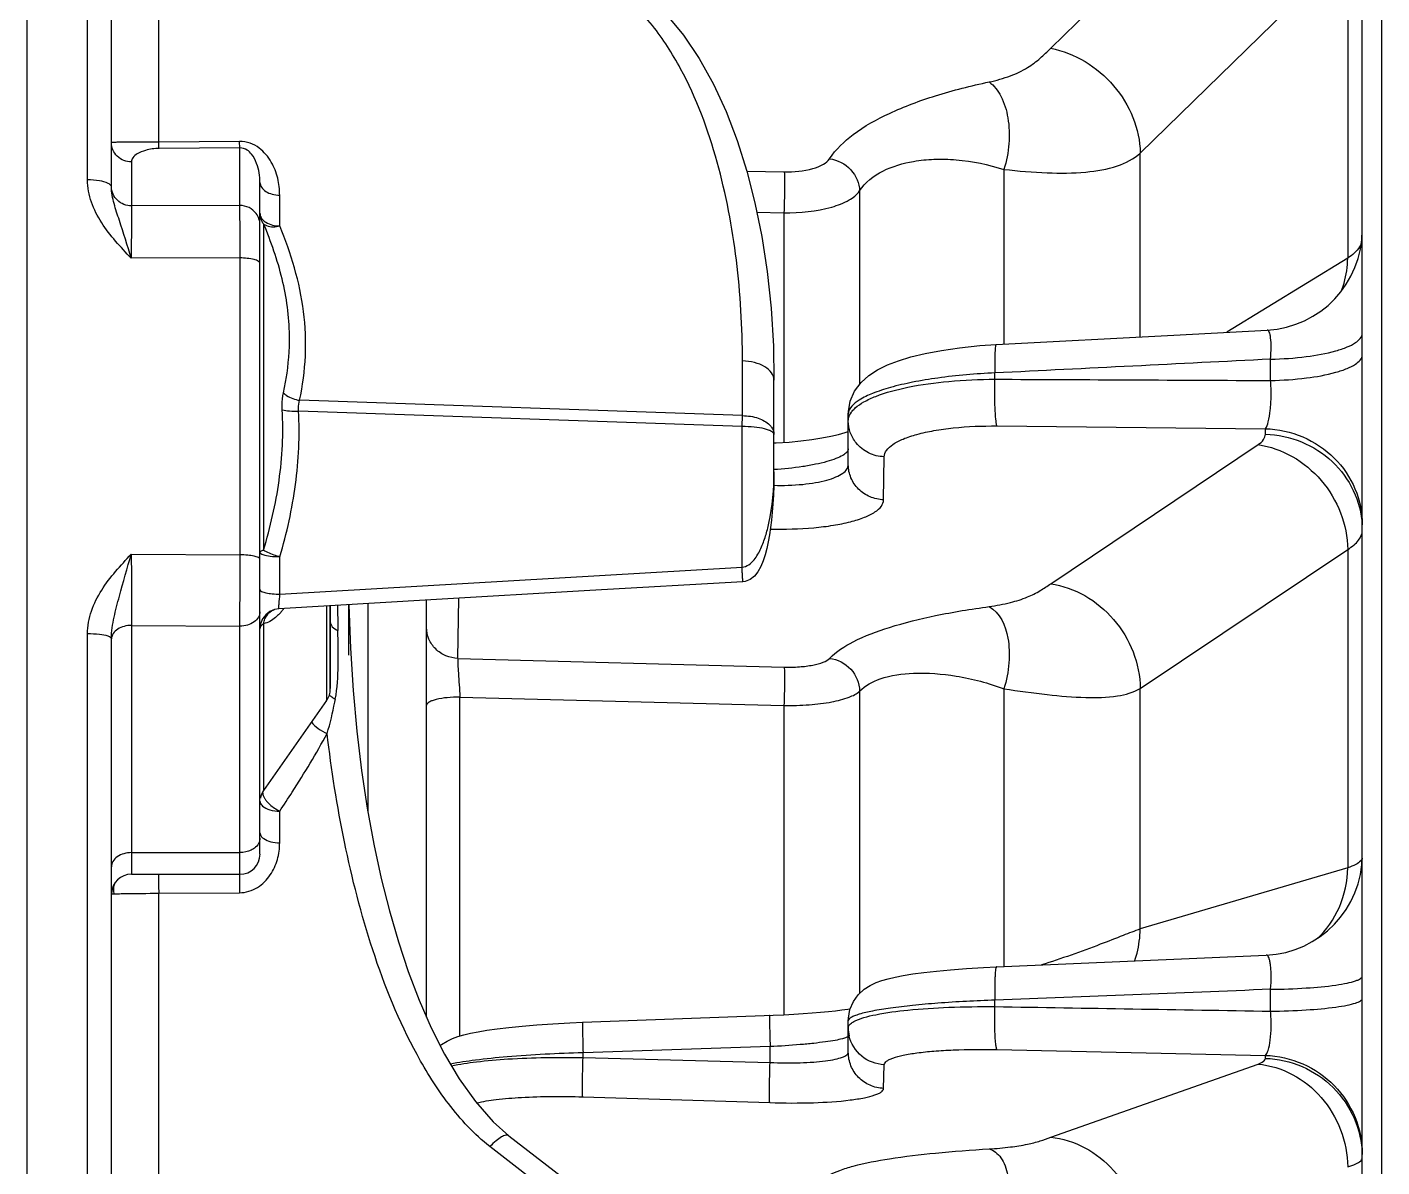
# Model space of a CAD drawing. Header units: millimetres. Extents: x -95754 to 177808, y 34455 to 150605.
# Drawn here: x 174662.32 to 174696.05, y 139616.63 to 139644.98 of the extents above; entities that cross this region are included whole.
import ezdxf

# ---------------------------------------------------------------- set-up
doc = ezdxf.new("R2010")
doc.units = ezdxf.units.MM
doc.header["$LTSCALE"] = 300
doc.layers.add('A-ETC-기계', color=253, linetype='Continuous')

# ---------------------------------------------------------------- blocks, each defined once
blk = doc.blocks.new('A$Cefb55bcc')
at = {"color": 8, "linetype": 'ByBlock', "ltscale": 3}
for p, q in [((536.666, -687.779), (536.666, -412.916)), ((536.179, -687.28), (536.179, -413.415)), ((502.943, -675.298), (502.943, -425.397)), ((504.447, -513.98), (504.447, -426.195)), ((505.042, -514.154), (505.042, -426.791)), ((506.22, -513.039), (506.22, -493.575)), ((528.423, -510.705), (533.586, -505.666)), ((530.652, -513.312), (535.816, -508.278)), ((535.816, -508.278), (535.816, -515.925)), ((508.232, -513.022), (506.22, -513.039)), ((508.241, -513.184), (506.229, -513.2)), ((508.241, -514.618), (508.241, -513.184)), ((505.542, -513.534), (505.542, -514.625)), ((530.652, -517.885), (530.652, -513.312)), ((520.856, -513.761), (521.79, -513.781)), ((527.26, -513.72), (527.26, -518.066)), ((508.74, -530.756), (508.74, -514.046)), ((523.665, -514.256), (523.665, -519.072)), ((508.241, -514.618), (505.542, -514.625)), ((509.231, -515.125), (509.231, -514.36)), ((521.107, -514.786), (521.783, -514.801)), ((521.783, -514.801), (521.783, -520.51)), ((508.831, -515.076), (508.831, -523.191)), ((508.245, -515.922), (505.537, -515.93)), ((508.245, -523.31), (508.245, -515.922)), ((535.816, -515.925), (532.807, -517.771)), ((520.75, -519.845), (520.75, -518.486)), ((533.898, -518.972), (533.898, -518.441)), ((521.535, -521.245), (521.535, -518.964)), ((527.034, -518.94), (527.034, -518.784)), ((520.75, -519.845), (509.727, -519.464)), ((520.74, -520.116), (509.703, -519.734)), ((520.74, -520.116), (520.75, -519.845)), ((523.385, -521.066), (523.385, -519.806)), ((520.74, -523.613), (520.74, -520.116)), ((527.084, -520.103), (533.768, -520.171)), ((533.768, -520.306), (533.768, -520.171)), ((521.535, -520.526), (521.589, -520.523)), ((528.423, -524.027), (533.586, -520.567)), ((524.264, -521.939), (524.281, -520.869)), ((505.537, -523.291), (508.245, -523.31)), ((509.238, -524.285), (509.238, -523.355)), ((530.652, -526.63), (535.816, -523.175)), ((535.816, -523.175), (535.816, -531.095)), ((509.238, -524.285), (520.74, -523.613)), ((513.664, -525.886), (513.688, -524.389)), ((509.211, -524.651), (509.102, -524.669)), ((510.399, -524.581), (510.399, -526.932)), ((510.49, -524.576), (510.49, -526.638)), ((510.49, -526.646), (510.49, -524.576)), ((510.94, -524.55), (510.94, -525.802)), ((511.431, -529.718), (511.431, -524.521)), ((512.889, -534.815), (512.889, -524.436)), ((505.542, -525.063), (505.542, -531.256)), ((505.542, -525.063), (508.241, -525.082)), ((508.831, -525.022), (508.831, -529.173)), ((504.447, -652.786), (504.447, -525.275)), ((505.042, -652.294), (505.042, -525.395)), ((508.241, -531.256), (508.241, -525.082)), ((513.664, -525.886), (521.79, -526.101)), ((523.665, -526.699), (523.665, -534.223)), ((527.26, -526.641), (527.26, -533.55)), ((530.652, -532.617), (530.652, -526.63)), ((510.399, -526.932), (508.831, -529.173)), ((513.716, -535.28), (513.716, -526.846)), ((513.716, -526.846), (521.783, -527.057)), ((521.783, -527.057), (521.783, -534.752)), ((509.231, -530.474), (509.231, -529.687)), ((505.542, -530.717), (508.241, -530.717)), ((535.816, -531.095), (530.652, -532.617)), ((505.542, -531.256), (508.241, -531.256)), ((505.081, -531.745), (505.106, -531.745)), ((505.106, -531.745), (505.197, -531.741)), ((506.22, -531.73), (508.232, -531.716)), ((506.22, -552.435), (506.22, -531.73)), ((527.077, -533.558), (533.789, -533.267)), ((533.898, -534.663), (533.898, -534.118)), ((527.034, -534.549), (527.034, -534.388)), ((523.385, -535.684), (523.385, -534.9)), ((521.438, -535.544), (516.782, -535.698)), ((516.782, -535.816), (516.782, -535.698)), ((516.782, -535.816), (521.438, -535.938)), ((521.438, -535.938), (521.438, -535.544)), ((527.084, -535.617), (533.768, -535.762)), ((533.768, -535.837), (533.768, -535.762)), ((524.264, -536.583), (524.281, -535.994)), ((528.423, -537.8), (533.586, -535.977)), ((516.775, -536.793), (521.43, -536.938)), ((517.512, -540.395), (514.463, -538.029))]:
    blk.add_line(p, q, dxfattribs=at)
for points in [[(517.932, -509.075), (518.342, -509.375), (518.835, -509.842), (519.279, -510.376), (519.675, -510.964), (520.028, -511.601), (520.341, -512.28), (520.616, -513), (520.856, -513.759), (521.061, -514.555), (521.23, -515.389), (521.364, -516.26), (521.461, -517.168), (521.519, -518.113), (521.535, -518.964)], [(527.067, -518.076), (531.488, -517.841), (533.813, -517.717)], [(523.385, -519.807), (523.386, -519.743), (523.433, -519.485), (523.542, -519.237), (523.703, -519.022), (523.897, -518.846), (524.114, -518.705), (524.357, -518.585), (524.632, -518.478), (524.945, -518.383), (525.299, -518.297), (525.701, -518.221), (526.153, -518.156), (526.657, -518.104), (527.067, -518.076)], [(521.589, -520.523), (521.909, -520.502), (522.206, -520.473), (522.48, -520.438), (522.728, -520.399), (522.95, -520.357), (523.143, -520.313), (523.307, -520.268), (523.385, -520.243)], [(521.535, -521.24), (521.535, -521.35), (521.53, -521.592), (521.521, -521.821), (521.508, -522.039), (521.492, -522.245), (521.472, -522.443), (521.448, -522.631), (521.421, -522.811), (521.39, -522.984), (521.354, -523.15), (521.313, -523.309), (521.265, -523.459), (521.207, -523.602), (521.135, -523.731), (521.047, -523.842), (520.94, -523.923), (520.817, -523.97), (520.762, -523.977)], [(520.762, -523.977), (516.951, -524.199), (512.997, -524.43), (509.211, -524.651)], [(509.102, -524.669), (508.984, -524.72), (508.883, -524.8), (508.805, -524.903)], [(510.951, -524.549), (510.951, -524.558), (510.99, -525.634)], [(508.805, -524.903), (508.757, -525.023), (508.74, -525.149)], [(510.99, -525.634), (511.057, -526.681), (511.151, -527.696), (511.27, -528.675), (511.412, -529.615), (511.576, -530.51), (511.759, -531.359), (511.962, -532.165), (512.185, -532.934), (512.431, -533.675), (512.703, -534.389), (513.002, -535.074), (513.333, -535.728), (513.698, -536.343), (514.102, -536.911), (514.547, -537.415), (514.938, -537.761)], [(523.385, -534.9), (523.387, -534.832), (523.427, -534.617), (523.512, -534.421), (523.634, -534.252), (523.779, -534.118), (523.929, -534.02), (524.075, -533.952), (524.22, -533.899), (524.375, -533.855), (524.55, -533.814), (524.754, -533.775), (524.99, -533.737), (525.264, -533.7), (525.577, -533.665), (525.931, -533.631), (526.323, -533.6), (526.753, -533.574), (527.077, -533.558)], [(516.773, -534.939), (521.518, -534.764), (521.779, -534.752), (522.029, -534.738), (522.265, -534.723), (522.488, -534.706), (522.696, -534.688), (522.888, -534.669), (523.065, -534.65), (523.225, -534.63), (523.369, -534.611), (523.434, -534.601)], [(513.229, -535.521), (513.257, -535.495), (513.397, -535.406), (513.533, -535.342), (513.669, -535.293), (513.814, -535.251), (513.979, -535.212), (514.17, -535.175), (514.391, -535.138), (514.646, -535.102), (514.937, -535.067), (515.265, -535.034), (515.629, -535.003), (516.028, -534.976), (516.457, -534.952), (516.773, -534.939)], [(514.938, -537.761), (517.01, -539.361), (517.987, -540.115)]]:
    blk.add_lwpolyline(points, dxfattribs=at)
for centre, radius, start, end in [((509.161, -514.814), 0.42, 180.0368, 192.7231), ((509.191, -514.8), 0.454, 213.9947, 217.4688), ((533.68, -515.221), 2.499, 273.0501, 359.9918), ((533.884, -522.701), 2.295, 0.0022, 3.3699), ((1362.423, -522.067), 856.886, 180.081793, 180.200272), ((-218.953, -522.406), 727.199, 359.789154, 359.928739), ((509.155, -522.689), 0.597, 237.1585, 239.9038), ((508.244, -523.85), 1.348, 318.7324, 320.3121), ((508.199, -523.813), 1.407, 320.3246, 323.8713), ((612.39, -523.326), 101.727, 180.69785, 181.05144), ((508.279, -523.881), 1.302, 316.7172, 318.7355), ((509.99, -526.646), 0.5, 325.008, 0), ((502.6, -525.444), 8.147, 343.5352, 349.1848), ((510.88, -526.33), 0.624, 227.8716, 232.3766), ((502.679, -525.463), 8.066, 349.2119, 349.7587), ((509.24, -529.46), 0.5, 145.008, 168.336), ((508.241, -530.756), 0.5, 270, 0), ((533.68, -530.771), 2.499, 272.4821, 0), ((505.542, -531.756), 0.5, 90, 176.9722), ((525.596, -531.352), 19.38, 179.7102, 181.1179), ((524.298, -531.329), 16.07, 179.7326, 179.8569), ((527.327, -531.34), 19.099, 179.848, 181.1297), ((505.554, -531.633), 0.461, 162.088, 176.0064), ((505.585, -531.633), 0.492, 190.7227, 193.1766), ((524.293, -535.077), 0.909, 180.025, 192.5301)]:
    blk.add_arc(centre, radius, start, end, dxfattribs=at)
for points, knots in [([(520.75, -518.486), (520.75, -517.648), (520.653, -515.979), (520.187, -513.518), (519.455, -511.541), (518.533, -510.091), (517.892, -509.46), (517.512, -509.213)], [0, 0, 0, 0, 0.247997, 0.493198, 0.739237, 0.865947, 1, 1, 1, 1]), ([(526.89, -511.543), (527.07, -511.505), (527.4, -511.413), (527.831, -511.211), (528.16, -510.967), (528.337, -510.788), (528.423, -510.705)], [0, 0, 0, 0, 0.312004, 0.575452, 0.798054, 1, 1, 1, 1]), ([(528.423, -510.705), (529.02, -510.822), (530.137, -511.499), (530.641, -512.712), (530.652, -513.312)], [0, 0, 0, 0, 0.503754, 1, 1, 1, 1]), ([(522.919, -513.453), (523.073, -513.218), (523.542, -512.777), (524.454, -512.273), (525.598, -511.85), (526.441, -511.638), (526.89, -511.543)], [0, 0, 0, 0, 0.187559, 0.419994, 0.693549, 1, 1, 1, 1]), ([(526.89, -511.543), (527.015, -511.633), (527.228, -511.919), (527.384, -512.459), (527.407, -513.085), (527.326, -513.513), (527.26, -513.72)], [0, 0, 0, 0, 0.198357, 0.442829, 0.71902, 1, 1, 1, 1]), ([(506.22, -513.039), (506.132, -513.039), (505.962, -513.039), (505.723, -513.04), (505.517, -513.041), (505.348, -513.043), (505.231, -513.045), (505.158, -513.046), (505.117, -513.047), (505.086, -513.049), (505.062, -513.049), (505.051, -513.052), (505.042, -513.051), (505.042, -513.053)], [0, 0, 0, 0, 0.22509, 0.431405, 0.608217, 0.751619, 0.861421, 0.904043, 0.938689, 0.965499, 0.984587, 0.996045, 1, 1, 1, 1]), ([(505.542, -513.534), (505.415, -513.534), (505.153, -513.435), (505.042, -513.176), (505.042, -513.053)], [0, 0, 0, 0, 0.506762, 1, 1, 1, 1]), ([(506.229, -513.2), (506.116, -513.201), (505.927, -513.224), (505.704, -513.31), (505.575, -513.412), (505.542, -513.497), (505.542, -513.534)], [0, 0, 0, 0, 0.413284, 0.687057, 0.867345, 1, 1, 1, 1]), ([(506.229, -513.2), (506.228, -513.192), (506.224, -513.138), (506.222, -513.084), (506.22, -513.039)], [0, 0, 0, 0, 0.160015, 1, 1, 1, 1]), ([(509.231, -514.36), (509.231, -514.219), (509.198, -513.932), (509.039, -513.518), (508.787, -513.214), (508.497, -513.053), (508.321, -513.021), (508.232, -513.022)], [0, 0, 0, 0, 0.229963, 0.465502, 0.716546, 0.854335, 1, 1, 1, 1]), ([(508.241, -513.184), (508.24, -513.175), (508.235, -513.121), (508.233, -513.067), (508.232, -513.022)], [0, 0, 0, 0, 0.160039, 1, 1, 1, 1]), ([(508.74, -514.046), (508.74, -513.965), (508.727, -513.803), (508.665, -513.561), (508.562, -513.364), (508.418, -513.222), (508.303, -513.183), (508.241, -513.184)], [0, 0, 0, 0, 0.221505, 0.447442, 0.688274, 0.826903, 1, 1, 1, 1]), ([(521.79, -513.781), (522.03, -513.786), (522.369, -513.757), (522.747, -513.615), (522.881, -513.511), (522.919, -513.453)], [0, 0, 0, 0, 0.595284, 0.827626, 1, 1, 1, 1]), ([(522.919, -513.453), (523.115, -513.48), (523.491, -513.673), (523.663, -514.066), (523.665, -514.256)], [0, 0, 0, 0, 0.509897, 1, 1, 1, 1]), ([(523.665, -514.256), (523.942, -513.827), (524.678, -513.536), (525.529, -513.456), (526.292, -513.476), (526.874, -513.598), (527.26, -513.72)], [0, 0, 0, 0, 0.402119, 0.536212, 0.681793, 1, 1, 1, 1]), ([(527.26, -513.72), (527.618, -513.758), (528.296, -513.818), (529.246, -513.813), (530.043, -513.682), (530.492, -513.458), (530.652, -513.312)], [0, 0, 0, 0, 0.309676, 0.583842, 0.813624, 1, 1, 1, 1]), ([(521.79, -513.781), (521.798, -513.923), (521.796, -514.263), (521.79, -514.603), (521.783, -514.801)], [0, 0, 0, 0, 0.417702, 1, 1, 1, 1]), ([(505.537, -515.93), (505.273, -515.651), (504.876, -515.229), (504.522, -514.547), (504.447, -514.168), (504.447, -513.98)], [0, 0, 0, 0, 0.503955, 0.753295, 1, 1, 1, 1]), ([(504.962, -514.068), (504.895, -514.033), (504.721, -513.993), (504.547, -513.98), (504.447, -513.98)], [0, 0, 0, 0, 0.431393, 1, 1, 1, 1]), ([(505.042, -514.154), (505.042, -514.147), (505.031, -514.106), (504.992, -514.082), (504.962, -514.068)], [0, 0, 0, 0, 0.191013, 1, 1, 1, 1]), ([(505.537, -515.93), (505.444, -515.615), (505.3, -515.161), (505.103, -514.579), (505.042, -514.295), (505.042, -514.154)], [0, 0, 0, 0, 0.534454, 0.771817, 1, 1, 1, 1]), ([(505.542, -514.625), (505.416, -514.625), (505.158, -514.53), (505.045, -514.276), (505.042, -514.154)], [0, 0, 0, 0, 0.506664, 1, 1, 1, 1]), ([(508.74, -514.046), (508.74, -514.087), (508.772, -514.178), (508.887, -514.279), (509.046, -514.344), (509.168, -514.359), (509.231, -514.36)], [0, 0, 0, 0, 0.196478, 0.427505, 0.700348, 1, 1, 1, 1]), ([(521.783, -514.801), (522.183, -514.804), (522.748, -514.751), (523.376, -514.518), (523.601, -514.35), (523.665, -514.256)], [0, 0, 0, 0, 0.597215, 0.829551, 1, 1, 1, 1]), ([(508.245, -515.922), (508.245, -515.775), (508.244, -515.34), (508.243, -514.905), (508.241, -514.618)], [0, 0, 0, 0, 0.339021, 1, 1, 1, 1]), ([(508.645, -514.816), (508.599, -514.755), (508.475, -514.653), (508.318, -514.618), (508.241, -514.618)], [0, 0, 0, 0, 0.496508, 1, 1, 1, 1]), ([(505.542, -514.625), (505.541, -514.688), (505.539, -515.123), (505.538, -515.558), (505.537, -515.93)], [0, 0, 0, 0, 0.144392, 1, 1, 1, 1]), ([(508.74, -514.814), (508.74, -514.828), (508.747, -514.886), (508.779, -514.94), (508.81, -514.972)], [0, 0, 0, 0, 0.237194, 1, 1, 1, 1]), ([(508.81, -514.972), (508.833, -514.997), (508.954, -515.091), (509.113, -515.124), (509.231, -515.125)], [0, 0, 0, 0, 0.219641, 1, 1, 1, 1]), ([(508.831, -515.076), (508.853, -515.094), (508.975, -515.162), (509.126, -515.151), (509.231, -515.125)], [0, 0, 0, 0, 0.208021, 1, 1, 1, 1]), ([(509.475, -517.853), (509.469, -517.379), (509.335, -516.424), (509.018, -515.519), (508.831, -515.076)], [0, 0, 0, 0, 0.496613, 1, 1, 1, 1]), ([(509.727, -519.464), (509.803, -519.1), (509.902, -518.364), (509.841, -516.882), (509.515, -515.806), (509.231, -515.125)], [0, 0, 0, 0, 0.251472, 0.500609, 1, 1, 1, 1]), ([(536.159, -515.547), (536.148, -515.581), (536.07, -515.736), (535.929, -515.85), (535.816, -515.925)], [0, 0, 0, 0, 0.206536, 1, 1, 1, 1]), ([(508.74, -516.06), (508.74, -516.039), (508.688, -515.99), (508.523, -515.939), (508.363, -515.923), (508.245, -515.922)], [0, 0, 0, 0, 0.120971, 0.338571, 1, 1, 1, 1]), ([(535.66, -516.742), (535.685, -516.678), (535.773, -516.414), (535.812, -516.135), (535.816, -515.925)], [0, 0, 0, 0, 0.24695, 1, 1, 1, 1]), ([(509.326, -519.278), (509.352, -519.161), (509.442, -518.691), (509.48, -518.211), (509.475, -517.853)], [0, 0, 0, 0, 0.251252, 1, 1, 1, 1]), ([(533.898, -518.441), (533.905, -518.343), (533.913, -518.166), (533.907, -517.962), (533.886, -517.832), (533.869, -517.765), (533.837, -517.716), (533.813, -517.717)], [0, 0, 0, 0, 0.392811, 0.704983, 0.820698, 0.906903, 1, 1, 1, 1]), ([(533.898, -518.441), (534.195, -518.435), (534.742, -518.396), (535.378, -518.285), (535.787, -518.148), (536.026, -518.035), (536.179, -517.889), (536.179, -517.792)], [0, 0, 0, 0, 0.361525, 0.666713, 0.786886, 0.881725, 1, 1, 1, 1]), ([(527.067, -518.076), (527.062, -518.076), (527.053, -518.098), (527.046, -518.133), (527.039, -518.198), (527.032, -518.321), (527.029, -518.52), (527.032, -518.689), (527.034, -518.784)], [0, 0, 0, 0, 0.023729, 0.078885, 0.166795, 0.285675, 0.603624, 1, 1, 1, 1]), ([(521.535, -518.964), (521.535, -518.9), (521.483, -518.76), (521.299, -518.609), (521.045, -518.511), (520.851, -518.487), (520.75, -518.486)], [0, 0, 0, 0, 0.190701, 0.420114, 0.695512, 1, 1, 1, 1]), ([(533.898, -518.972), (534.195, -518.965), (534.742, -518.927), (535.378, -518.819), (535.787, -518.683), (536.025, -518.572), (536.179, -518.429), (536.179, -518.333)], [0, 0, 0, 0, 0.362239, 0.667869, 0.788079, 0.882777, 1, 1, 1, 1]), ([(527.034, -518.784), (526.56, -518.804), (525.873, -518.861), (525.007, -519.004), (524.464, -519.128), (524.012, -519.276), (523.639, -519.446), (523.385, -519.659), (523.385, -519.806)], [0, 0, 0, 0, 0.364378, 0.527909, 0.672039, 0.792661, 0.887104, 1, 1, 1, 1]), ([(523.559, -519.654), (523.624, -519.596), (523.789, -519.486), (524.22, -519.291), (524.929, -519.107), (525.924, -518.972), (526.651, -518.941), (527.034, -518.94)], [0, 0, 0, 0, 0.072933, 0.163264, 0.394097, 0.68015, 1, 1, 1, 1]), ([(527.084, -520.103), (527.069, -520.047), (527.053, -519.897), (527.035, -519.631), (527.029, -519.3), (527.031, -519.062), (527.034, -518.94)], [0, 0, 0, 0, 0.147619, 0.387883, 0.686454, 1, 1, 1, 1]), ([(533.768, -520.171), (533.804, -520.122), (533.852, -519.966), (533.896, -519.693), (533.914, -519.347), (533.908, -519.099), (533.898, -518.972)], [0, 0, 0, 0, 0.150893, 0.388405, 0.686012, 1, 1, 1, 1]), ([(509.296, -519.699), (509.294, -519.661), (509.291, -519.521), (509.304, -519.379), (509.326, -519.278)], [0, 0, 0, 0, 0.2664, 1, 1, 1, 1]), ([(509.326, -519.278), (509.349, -519.302), (509.465, -519.396), (509.613, -519.447), (509.727, -519.464)], [0, 0, 0, 0, 0.225169, 1, 1, 1, 1]), ([(509.703, -519.734), (509.701, -519.71), (509.696, -519.619), (509.707, -519.527), (509.727, -519.464)], [0, 0, 0, 0, 0.265938, 1, 1, 1, 1]), ([(523.463, -519.76), (523.469, -519.751), (523.498, -519.713), (523.532, -519.678), (523.559, -519.654)], [0, 0, 0, 0, 0.235493, 1, 1, 1, 1]), ([(508.831, -523.191), (509, -522.625), (509.268, -521.472), (509.326, -520.286), (509.296, -519.699)], [0, 0, 0, 0, 0.500806, 1, 1, 1, 1]), ([(509.238, -523.355), (509.408, -522.767), (509.676, -521.57), (509.733, -520.342), (509.703, -519.734)], [0, 0, 0, 0, 0.501262, 1, 1, 1, 1]), ([(509.296, -519.699), (509.354, -519.717), (509.49, -519.735), (509.627, -519.737), (509.703, -519.734)], [0, 0, 0, 0, 0.439677, 1, 1, 1, 1]), ([(520.75, -519.845), (520.883, -519.846), (521.128, -519.883), (521.353, -520.002), (521.43, -520.082)], [0, 0, 0, 0, 0.544395, 1, 1, 1, 1]), ([(523.385, -519.979), (523.385, -519.961), (523.391, -519.882), (523.427, -519.808), (523.463, -519.76)], [0, 0, 0, 0, 0.237096, 1, 1, 1, 1]), ([(523.579, -520.524), (523.517, -520.447), (523.419, -520.273), (523.385, -520.077), (523.385, -519.979)], [0, 0, 0, 0, 0.502299, 1, 1, 1, 1]), ([(521.535, -520.314), (521.535, -520.282), (521.478, -520.235), (521.396, -520.201), (521.251, -520.158), (521.031, -520.126), (520.842, -520.116), (520.74, -520.116)], [0, 0, 0, 0, 0.114015, 0.209527, 0.331369, 0.639972, 1, 1, 1, 1]), ([(521.43, -520.082), (521.447, -520.099), (521.503, -520.164), (521.535, -520.251), (521.535, -520.314)], [0, 0, 0, 0, 0.274608, 1, 1, 1, 1]), ([(524.281, -520.869), (524.282, -520.814), (524.334, -520.687), (524.509, -520.54), (524.769, -520.41), (525.114, -520.299), (525.532, -520.209), (526.195, -520.119), (526.722, -520.099), (527.084, -520.103)], [0, 0, 0, 0, 0.055031, 0.126376, 0.221245, 0.340541, 0.482224, 0.642632, 1, 1, 1, 1]), ([(533.586, -520.567), (533.637, -520.532), (533.724, -520.462), (533.768, -520.354), (533.768, -520.306)], [0, 0, 0, 0, 0.566919, 1, 1, 1, 1]), ([(533.768, -520.171), (534.085, -520.182), (534.718, -520.32), (535.517, -520.854), (536.053, -521.639), (536.179, -522.26), (536.179, -522.566)], [0, 0, 0, 0, 0.254829, 0.506772, 0.754775, 1, 1, 1, 1]), ([(533.768, -520.306), (534.073, -520.317), (534.683, -520.446), (535.463, -520.944), (536.006, -521.682), (536.158, -522.272), (536.175, -522.566)], [0, 0, 0, 0, 0.254651, 0.50659, 0.754734, 1, 1, 1, 1]), ([(523.385, -520.669), (523.385, -520.699), (523.346, -520.77), (523.233, -520.847), (523.063, -520.925), (522.836, -520.997), (522.559, -521.062), (522.121, -521.139), (521.773, -521.173), (521.532, -521.188)], [0, 0, 0, 0, 0.044948, 0.111764, 0.205939, 0.326872, 0.47155, 0.635594, 1, 1, 1, 1]), ([(524.281, -520.869), (524.147, -520.865), (523.879, -520.799), (523.662, -520.627), (523.579, -520.524)], [0, 0, 0, 0, 0.503575, 1, 1, 1, 1]), ([(533.586, -520.567), (533.883, -520.611), (534.474, -520.822), (535.197, -521.427), (535.685, -522.242), (535.811, -522.867), (535.816, -523.175)], [0, 0, 0, 0, 0.243626, 0.495626, 0.750114, 1, 1, 1, 1]), ([(520.74, -523.613), (520.8, -523.612), (520.917, -523.565), (521.041, -523.44), (521.136, -523.298), (521.236, -523.1), (521.33, -522.841), (521.49, -522.213), (521.535, -521.67), (521.535, -521.24)], [0, 0, 0, 0, 0.068641, 0.134566, 0.198752, 0.262007, 0.386952, 0.510791, 1, 1, 1, 1]), ([(521.53, -521.579), (521.77, -521.584), (522.119, -521.575), (522.559, -521.518), (522.836, -521.458), (523.065, -521.383), (523.237, -521.294), (523.353, -521.192), (523.385, -521.104), (523.385, -521.066)], [0, 0, 0, 0, 0.355519, 0.515284, 0.656497, 0.775539, 0.870524, 0.942741, 1, 1, 1, 1]), ([(524.264, -521.939), (524.148, -521.935), (523.918, -521.884), (523.626, -521.689), (523.431, -521.403), (523.385, -521.177), (523.385, -521.066)], [0, 0, 0, 0, 0.254934, 0.50696, 0.754939, 1, 1, 1, 1]), ([(521.443, -522.666), (521.804, -522.675), (522.331, -522.662), (522.996, -522.582), (523.419, -522.497), (523.768, -522.39), (524.032, -522.263), (524.21, -522.12), (524.263, -521.994), (524.264, -521.939)], [0, 0, 0, 0, 0.355474, 0.516407, 0.659003, 0.779186, 0.874557, 0.94575, 1, 1, 1, 1]), ([(535.816, -523.175), (535.871, -523.141), (535.969, -523.072), (536.116, -522.928), (536.179, -522.788), (536.179, -522.701)], [0, 0, 0, 0, 0.314777, 0.579667, 1, 1, 1, 1]), ([(504.447, -525.275), (504.447, -525.083), (504.521, -524.697), (504.874, -524.003), (505.273, -523.574), (505.537, -523.291)], [0, 0, 0, 0, 0.248694, 0.498451, 1, 1, 1, 1]), ([(505.042, -525.395), (505.042, -525.217), (505.102, -524.859), (505.286, -524.162), (505.436, -523.64), (505.537, -523.291)], [0, 0, 0, 0, 0.247452, 0.496849, 1, 1, 1, 1]), ([(508.74, -523.419), (508.74, -523.4), (508.682, -523.361), (508.582, -523.338), (508.425, -523.315), (508.308, -523.31), (508.245, -523.31)], [0, 0, 0, 0, 0.107075, 0.32354, 0.635101, 1, 1, 1, 1]), ([(508.74, -523.245), (508.74, -523.232), (508.775, -523.205), (508.808, -523.197), (508.831, -523.191)], [0, 0, 0, 0, 0.336608, 1, 1, 1, 1]), ([(508.74, -523.245), (508.74, -523.256), (508.765, -523.284), (508.794, -523.295), (508.814, -523.302)], [0, 0, 0, 0, 0.365203, 1, 1, 1, 1]), ([(508.814, -523.302), (508.872, -523.323), (509.014, -523.347), (509.156, -523.355), (509.238, -523.355)], [0, 0, 0, 0, 0.431798, 1, 1, 1, 1]), ([(508.855, -523.206), (508.88, -523.22), (509.002, -523.282), (509.133, -523.326), (509.238, -523.355)], [0, 0, 0, 0, 0.208689, 1, 1, 1, 1]), ([(520.762, -523.977), (520.759, -523.976), (520.763, -523.963), (520.757, -523.945), (520.757, -523.908), (520.753, -523.862), (520.75, -523.806), (520.745, -523.722), (520.742, -523.657), (520.74, -523.613)], [0, 0, 0, 0, 0.020543, 0.081007, 0.178336, 0.307711, 0.462712, 0.635536, 1, 1, 1, 1]), ([(526.89, -524.596), (527.069, -524.571), (527.393, -524.512), (527.821, -524.378), (528.154, -524.212), (528.337, -524.085), (528.423, -524.027)], [0, 0, 0, 0, 0.328028, 0.596355, 0.812165, 1, 1, 1, 1]), ([(528.423, -524.027), (528.72, -524.071), (529.31, -524.282), (530.032, -524.886), (530.52, -525.699), (530.647, -526.322), (530.652, -526.63)], [0, 0, 0, 0, 0.243618, 0.495603, 0.750087, 1, 1, 1, 1]), ([(508.74, -524.178), (508.74, -524.197), (508.799, -524.235), (508.899, -524.258), (509.057, -524.281), (509.174, -524.285), (509.238, -524.285)], [0, 0, 0, 0, 0.106249, 0.322806, 0.634784, 1, 1, 1, 1]), ([(509.211, -524.595), (509.212, -524.574), (509.219, -524.471), (509.229, -524.368), (509.238, -524.285)], [0, 0, 0, 0, 0.196501, 1, 1, 1, 1]), ([(508.74, -524.724), (508.74, -524.771), (508.71, -524.873), (508.594, -524.99), (508.43, -525.065), (508.305, -525.082), (508.241, -525.082)], [0, 0, 0, 0, 0.210994, 0.446642, 0.713314, 1, 1, 1, 1]), ([(508.865, -524.902), (508.888, -524.847), (508.952, -524.749), (509.053, -524.685), (509.105, -524.668)], [0, 0, 0, 0, 0.516749, 1, 1, 1, 1]), ([(509.211, -524.651), (509.21, -524.651), (509.21, -524.643), (509.209, -524.635), (509.21, -524.616), (509.211, -524.603), (509.211, -524.595)], [0, 0, 0, 0, 0.065754, 0.256622, 0.570526, 1, 1, 1, 1]), ([(522.919, -525.885), (523.084, -525.711), (523.574, -525.407), (524.471, -525.073), (525.609, -524.793), (526.443, -524.657), (526.89, -524.596)], [0, 0, 0, 0, 0.170388, 0.399847, 0.680183, 1, 1, 1, 1]), ([(526.89, -524.596), (527.16, -524.734), (527.345, -525.184), (527.395, -525.683), (527.387, -526.11), (527.324, -526.432), (527.26, -526.641)], [0, 0, 0, 0, 0.417119, 0.554495, 0.700008, 1, 1, 1, 1]), ([(505.542, -525.063), (505.48, -525.063), (505.36, -525.078), (505.201, -525.148), (505.084, -525.255), (505.047, -525.351), (505.043, -525.396)], [0, 0, 0, 0, 0.284614, 0.550923, 0.788104, 1, 1, 1, 1]), ([(508.831, -525.022), (508.817, -525.031), (508.775, -525.06), (508.74, -525.111), (508.74, -525.147)], [0, 0, 0, 0, 0.306021, 1, 1, 1, 1]), ([(509.227, -524.773), (509.196, -524.806), (509.083, -524.914), (508.941, -525.002), (508.831, -525.022)], [0, 0, 0, 0, 0.286682, 1, 1, 1, 1]), ([(510.49, -524.976), (510.49, -525.019), (510.539, -525.119), (510.628, -525.17), (510.68, -525.193)], [0, 0, 0, 0, 0.434184, 1, 1, 1, 1]), ([(504.962, -525.335), (504.893, -525.311), (504.72, -525.284), (504.547, -525.275), (504.447, -525.275)], [0, 0, 0, 0, 0.426594, 1, 1, 1, 1]), ([(505.042, -525.395), (505.042, -525.383), (505.014, -525.354), (504.983, -525.343), (504.962, -525.335)], [0, 0, 0, 0, 0.359369, 1, 1, 1, 1]), ([(510.616, -526.897), (510.666, -526.62), (510.695, -526.049), (510.685, -525.481), (510.68, -525.193)], [0, 0, 0, 0, 0.493996, 1, 1, 1, 1]), ([(513.664, -525.886), (513.562, -525.882), (513.359, -525.838), (513.102, -525.666), (512.929, -525.414), (512.889, -525.214), (512.889, -525.116)], [0, 0, 0, 0, 0.254949, 0.50699, 0.754966, 1, 1, 1, 1]), ([(513.664, -525.886), (513.659, -525.932), (513.667, -526.056), (513.679, -526.275), (513.7, -526.548), (513.712, -526.745), (513.716, -526.846)], [0, 0, 0, 0, 0.145487, 0.38551, 0.6847, 1, 1, 1, 1]), ([(521.79, -526.101), (521.916, -526.105), (522.155, -526.101), (522.483, -526.062), (522.737, -525.998), (522.877, -525.929), (522.919, -525.885)], [0, 0, 0, 0, 0.323764, 0.613674, 0.843997, 1, 1, 1, 1]), ([(522.919, -525.885), (523.115, -525.906), (523.5, -526.102), (523.663, -526.503), (523.665, -526.699)], [0, 0, 0, 0, 0.501798, 1, 1, 1, 1]), ([(521.79, -526.101), (521.794, -526.148), (521.796, -526.27), (521.797, -526.589), (521.79, -526.861), (521.783, -527.057)], [0, 0, 0, 0, 0.145803, 0.385219, 1, 1, 1, 1]), ([(523.665, -526.699), (523.801, -526.553), (524.251, -526.33), (525.082, -526.218), (526.132, -526.299), (526.874, -526.5), (527.26, -526.641)], [0, 0, 0, 0, 0.160284, 0.385224, 0.670569, 1, 1, 1, 1]), ([(521.783, -527.057), (521.993, -527.06), (522.392, -527.049), (522.938, -526.984), (523.361, -526.879), (523.594, -526.769), (523.665, -526.699)], [0, 0, 0, 0, 0.324596, 0.615221, 0.845616, 1, 1, 1, 1]), ([(527.26, -526.641), (527.618, -526.693), (528.294, -526.791), (529.239, -526.872), (530.021, -526.854), (530.482, -526.734), (530.652, -526.63)], [0, 0, 0, 0, 0.316806, 0.596356, 0.825925, 1, 1, 1, 1]), ([(513.716, -526.846), (513.61, -526.846), (513.413, -526.856), (513.183, -526.89), (513.033, -526.934), (512.948, -526.969), (512.889, -527.016), (512.889, -527.049)], [0, 0, 0, 0, 0.362165, 0.670979, 0.792492, 0.887498, 1, 1, 1, 1]), ([(509.231, -529.687), (509.337, -529.528), (509.751, -528.897), (510.144, -528.25), (510.413, -527.753)], [0, 0, 0, 0, 0.251482, 1, 1, 1, 1]), ([(510.023, -527.465), (510.067, -527.527), (510.189, -527.64), (510.332, -527.72), (510.413, -527.753)], [0, 0, 0, 0, 0.46955, 1, 1, 1, 1]), ([(514.463, -538.029), (514.073, -537.726), (513.401, -536.998), (512.38, -535.366), (511.494, -533.171), (510.803, -530.475), (510.519, -528.658), (510.413, -527.753)], [0, 0, 0, 0, 0.131637, 0.260146, 0.511221, 0.757427, 1, 1, 1, 1]), ([(508.741, -529.442), (508.741, -529.452), (508.749, -529.497), (508.78, -529.536), (508.806, -529.559)], [0, 0, 0, 0, 0.228058, 1, 1, 1, 1]), ([(508.815, -529.277), (508.817, -529.284), (508.827, -529.314), (508.841, -529.341), (508.853, -529.362)], [0, 0, 0, 0, 0.229912, 1, 1, 1, 1]), ([(508.853, -529.362), (508.858, -529.369), (508.878, -529.4), (508.901, -529.43), (508.92, -529.451)], [0, 0, 0, 0, 0.235375, 1, 1, 1, 1]), ([(508.92, -529.451), (508.94, -529.474), (509.033, -529.567), (509.142, -529.642), (509.231, -529.687)], [0, 0, 0, 0, 0.238126, 1, 1, 1, 1]), ([(508.806, -529.559), (508.856, -529.604), (508.999, -529.667), (509.149, -529.686), (509.231, -529.687)], [0, 0, 0, 0, 0.447778, 1, 1, 1, 1]), ([(508.74, -530.359), (508.74, -530.405), (508.712, -530.503), (508.642, -530.576), (508.601, -530.607)], [0, 0, 0, 0, 0.473506, 1, 1, 1, 1]), ([(508.74, -530.224), (508.74, -530.237), (508.75, -530.296), (508.796, -530.343), (508.834, -530.369)], [0, 0, 0, 0, 0.220741, 1, 1, 1, 1]), ([(508.834, -530.369), (508.886, -530.406), (509.018, -530.457), (509.156, -530.473), (509.231, -530.474)], [0, 0, 0, 0, 0.457157, 1, 1, 1, 1]), ([(505.542, -530.717), (505.477, -530.717), (505.352, -530.734), (505.188, -530.809), (505.072, -530.926), (505.042, -531.028), (505.042, -531.075)], [0, 0, 0, 0, 0.286671, 0.553368, 0.789016, 1, 1, 1, 1]), ([(508.232, -531.716), (508.388, -531.715), (508.695, -531.618), (509.014, -531.291), (509.193, -530.895), (509.231, -530.613), (509.231, -530.474)], [0, 0, 0, 0, 0.266859, 0.519615, 0.762031, 1, 1, 1, 1]), ([(508.601, -530.607), (508.577, -530.625), (508.468, -530.69), (508.338, -530.717), (508.241, -530.717)], [0, 0, 0, 0, 0.235509, 1, 1, 1, 1]), ([(535.05, -532.862), (535.287, -532.644), (535.675, -532.089), (535.81, -531.428), (535.816, -531.095)], [0, 0, 0, 0, 0.491885, 1, 1, 1, 1]), ([(536.139, -530.925), (536.104, -530.961), (535.998, -531.027), (535.884, -531.072), (535.816, -531.095)], [0, 0, 0, 0, 0.406032, 1, 1, 1, 1]), ([(536.178, -530.855), (536.177, -530.861), (536.17, -530.887), (536.153, -530.91), (536.139, -530.925)], [0, 0, 0, 0, 0.223081, 1, 1, 1, 1]), ([(505.043, -531.734), (505.045, -531.736), (505.055, -531.745), (505.07, -531.745), (505.081, -531.745)], [0, 0, 0, 0, 0.162299, 1, 1, 1, 1]), ([(505.197, -531.741), (505.256, -531.739), (505.597, -531.731), (505.938, -531.73), (506.22, -531.73)], [0, 0, 0, 0, 0.171822, 1, 1, 1, 1]), ([(530.652, -532.617), (530.509, -532.668), (530.178, -532.798), (529.366, -533.115), (528.686, -533.357), (528.192, -533.511)], [0, 0, 0, 0, 0.174151, 0.406774, 1, 1, 1, 1]), ([(530.513, -533.413), (530.535, -533.35), (530.613, -533.091), (530.648, -532.82), (530.652, -532.617)], [0, 0, 0, 0, 0.24827, 1, 1, 1, 1]), ([(533.898, -534.118), (533.906, -534.005), (533.913, -533.842), (533.906, -533.637), (533.896, -533.511), (533.877, -533.406), (533.856, -533.326), (533.817, -533.266), (533.789, -533.267)], [0, 0, 0, 0, 0.384364, 0.552879, 0.698031, 0.815822, 0.904177, 1, 1, 1, 1]), ([(527.077, -533.558), (527.07, -533.558), (527.059, -533.585), (527.051, -533.627), (527.042, -533.704), (527.036, -533.803), (527.032, -533.927), (527.029, -534.124), (527.032, -534.28), (527.034, -534.388)], [0, 0, 0, 0, 0.024244, 0.080909, 0.17099, 0.292128, 0.440636, 0.61181, 1, 1, 1, 1]), ([(533.898, -534.118), (534.194, -534.115), (534.737, -534.096), (535.373, -534.039), (535.781, -533.971), (535.967, -533.925), (536.079, -533.882), (536.14, -533.851), (536.179, -533.813), (536.179, -533.788)], [0, 0, 0, 0, 0.379186, 0.695494, 0.816732, 0.908147, 0.942044, 0.968113, 1, 1, 1, 1]), ([(527.034, -534.388), (526.561, -534.404), (525.876, -534.438), (525.01, -534.514), (524.467, -534.578), (524.023, -534.649), (523.726, -534.714), (523.546, -534.774), (523.452, -534.816), (523.385, -534.865), (523.385, -534.9)], [0, 0, 0, 0, 0.38154, 0.551507, 0.699795, 0.821506, 0.912827, 0.946335, 0.971643, 1, 1, 1, 1]), ([(533.898, -534.663), (534.194, -534.66), (534.737, -534.641), (535.373, -534.585), (535.78, -534.521), (535.988, -534.468), (536.118, -534.424), (536.179, -534.368), (536.179, -534.343)], [0, 0, 0, 0, 0.379792, 0.696517, 0.817835, 0.909201, 0.968776, 1, 1, 1, 1]), ([(521.428, -534.767), (521.427, -534.767), (521.427, -534.774), (521.425, -534.783), (521.425, -534.802), (521.424, -534.839), (521.424, -534.903), (521.425, -534.996), (521.427, -535.111), (521.431, -535.296), (521.435, -535.443), (521.438, -535.544)], [0, 0, 0, 0, 0.005008, 0.019047, 0.042182, 0.074249, 0.164124, 0.285813, 0.435418, 0.608088, 1, 1, 1, 1]), ([(523.559, -534.902), (523.628, -534.869), (523.797, -534.81), (524.231, -534.708), (524.937, -534.617), (525.928, -534.555), (526.651, -534.546), (527.034, -534.549)], [0, 0, 0, 0, 0.065313, 0.151612, 0.381556, 0.672458, 1, 1, 1, 1]), ([(527.084, -535.617), (527.077, -535.603), (527.067, -535.56), (527.055, -535.481), (527.046, -535.372), (527.034, -535.18), (527.029, -534.903), (527.031, -534.671), (527.034, -534.549)], [0, 0, 0, 0, 0.04539, 0.120716, 0.223811, 0.35109, 0.659037, 1, 1, 1, 1]), ([(533.768, -535.762), (533.783, -535.75), (533.812, -535.709), (533.859, -535.585), (533.897, -535.358), (533.915, -535.032), (533.907, -534.79), (533.898, -534.663)], [0, 0, 0, 0, 0.052072, 0.128291, 0.354693, 0.659853, 1, 1, 1, 1]), ([(516.773, -534.939), (516.772, -534.939), (516.772, -534.946), (516.77, -534.954), (516.77, -534.973), (516.769, -535.009), (516.77, -535.072), (516.77, -535.163), (516.772, -535.275), (516.776, -535.456), (516.78, -535.599), (516.782, -535.698)], [0, 0, 0, 0, 0.00497, 0.019002, 0.042139, 0.074213, 0.164113, 0.285832, 0.435463, 0.608145, 1, 1, 1, 1]), ([(523.385, -535.078), (523.385, -535.067), (523.393, -535.018), (523.432, -534.981), (523.463, -534.958)], [0, 0, 0, 0, 0.210849, 1, 1, 1, 1]), ([(523.463, -534.958), (523.469, -534.953), (523.5, -534.932), (523.533, -534.914), (523.559, -534.902)], [0, 0, 0, 0, 0.224097, 1, 1, 1, 1]), ([(523.385, -535.277), (523.385, -535.294), (523.321, -535.326), (523.22, -535.356), (523.037, -535.394), (522.801, -535.43), (522.509, -535.465), (522.05, -535.509), (521.688, -535.532), (521.438, -535.544)], [0, 0, 0, 0, 0.025788, 0.084527, 0.176988, 0.300321, 0.450149, 0.620999, 1, 1, 1, 1]), ([(524.281, -535.994), (524.081, -535.987), (523.675, -535.838), (523.449, -535.468), (523.406, -535.274)], [0, 0, 0, 0, 0.501961, 1, 1, 1, 1]), ([(516.782, -535.698), (516.152, -535.715), (515.256, -535.759), (514.157, -535.87), (513.688, -535.939), (513.483, -535.98)], [0, 0, 0, 0, 0.571216, 0.810856, 1, 1, 1, 1]), ([(513.508, -536.024), (513.713, -535.979), (514.181, -535.909), (515.272, -535.815), (516.159, -535.804), (516.782, -535.816)], [0, 0, 0, 0, 0.191165, 0.430976, 1, 1, 1, 1]), ([(516.775, -536.793), (516.77, -536.755), (516.77, -536.641), (516.769, -536.427), (516.774, -536.139), (516.779, -535.927), (516.782, -535.816)], [0, 0, 0, 0, 0.117962, 0.348385, 0.657522, 1, 1, 1, 1]), ([(521.438, -535.938), (521.687, -535.948), (522.049, -535.952), (522.509, -535.931), (522.801, -535.903), (523.04, -535.866), (523.219, -535.817), (523.338, -535.769), (523.385, -535.709), (523.385, -535.684)], [0, 0, 0, 0, 0.372192, 0.539747, 0.686802, 0.80835, 0.900756, 0.962769, 1, 1, 1, 1]), ([(524.264, -536.583), (524.148, -536.579), (523.916, -536.526), (523.625, -536.325), (523.43, -536.03), (523.385, -535.798), (523.385, -535.684)], [0, 0, 0, 0, 0.251485, 0.502097, 0.751489, 1, 1, 1, 1]), ([(524.281, -535.994), (524.282, -535.96), (524.328, -535.908), (524.408, -535.863), (524.545, -535.806), (524.776, -535.748), (525.117, -535.693), (525.534, -535.65), (526.198, -535.612), (526.722, -535.609), (527.084, -535.617)], [0, 0, 0, 0, 0.035445, 0.062416, 0.096838, 0.18852, 0.309355, 0.45596, 0.623714, 1, 1, 1, 1]), ([(533.586, -535.977), (533.633, -535.96), (533.707, -535.934), (533.768, -535.865), (533.768, -535.837)], [0, 0, 0, 0, 0.637469, 1, 1, 1, 1]), ([(533.768, -535.762), (534.085, -535.773), (534.721, -535.917), (535.521, -536.47), (536.055, -537.279), (536.179, -537.914), (536.179, -538.229)], [0, 0, 0, 0, 0.251425, 0.501994, 0.751403, 1, 1, 1, 1]), ([(533.768, -535.837), (534.079, -535.847), (534.703, -535.986), (535.492, -536.519), (536.03, -537.301), (536.169, -537.921), (536.178, -538.229)], [0, 0, 0, 0, 0.251395, 0.501961, 0.751389, 1, 1, 1, 1]), ([(521.43, -536.938), (521.425, -536.899), (521.425, -536.782), (521.423, -536.564), (521.429, -536.269), (521.434, -536.052), (521.438, -535.938)], [0, 0, 0, 0, 0.117969, 0.348343, 0.65745, 1, 1, 1, 1]), ([(533.586, -535.977), (533.881, -536.006), (534.474, -536.19), (535.201, -536.778), (535.688, -537.594), (535.811, -538.223), (535.816, -538.536)], [0, 0, 0, 0, 0.241318, 0.490402, 0.74499, 1, 1, 1, 1]), ([(514.132, -536.945), (514.292, -536.907), (514.664, -536.85), (515.546, -536.779), (516.267, -536.777), (516.775, -536.793)], [0, 0, 0, 0, 0.186151, 0.425036, 1, 1, 1, 1]), ([(521.43, -536.938), (521.792, -536.949), (522.462, -536.951), (523.249, -536.903), (523.759, -536.825), (523.994, -536.769), (524.135, -536.713), (524.215, -536.669), (524.263, -536.617), (524.264, -536.583)], [0, 0, 0, 0, 0.373263, 0.688894, 0.810839, 0.903375, 0.938024, 0.965044, 1, 1, 1, 1]), ([(514.938, -537.761), (514.918, -537.746), (514.845, -537.742), (514.737, -537.797), (514.603, -537.893), (514.512, -537.979), (514.463, -538.029)], [0, 0, 0, 0, 0.132661, 0.341627, 0.636266, 1, 1, 1, 1]), ([(526.89, -538.089), (527.068, -538.078), (527.387, -538.051), (527.813, -537.985), (528.147, -537.9), (528.337, -537.831), (528.423, -537.8)], [0, 0, 0, 0, 0.341361, 0.6142, 0.824557, 1, 1, 1, 1]), ([(528.423, -537.8), (528.718, -537.829), (529.31, -538.012), (530.036, -538.599), (530.523, -539.413), (530.647, -540.041), (530.652, -540.354)], [0, 0, 0, 0, 0.241322, 0.490398, 0.744977, 1, 1, 1, 1]), ([(522.919, -538.735), (522.999, -538.69), (523.194, -538.608), (523.688, -538.459), (524.486, -538.311), (525.616, -538.176), (526.445, -538.115), (526.89, -538.089)], [0, 0, 0, 0, 0.068309, 0.15576, 0.383238, 0.669383, 1, 1, 1, 1]), ([(526.89, -538.089), (526.947, -538.106), (527.06, -538.165), (527.195, -538.313), (527.297, -538.513), (527.391, -538.854), (527.404, -539.355), (527.323, -539.761), (527.26, -539.967)], [0, 0, 0, 0, 0.085854, 0.179472, 0.28587, 0.406863, 0.687577, 1, 1, 1, 1]), ([(535.816, -538.536), (535.884, -538.516), (535.997, -538.477), (536.104, -538.418), (536.139, -538.384)], [0, 0, 0, 0, 0.596641, 1, 1, 1, 1]), ([(536.139, -538.384), (536.145, -538.378), (536.166, -538.356), (536.179, -538.325), (536.179, -538.303)], [0, 0, 0, 0, 0.291823, 1, 1, 1, 1])]:
    blk.add_open_spline(points, degree=3, knots=knots, dxfattribs=at)
for points in [[(508.716, -514.95), (508.7, -514.902), (508.675, -514.856), (508.645, -514.816)], [(508.74, -515.099), (508.74, -515.049), (508.732, -514.998), (508.716, -514.95)], [(508.815, -515.053), (508.785, -515.009), (508.763, -514.958), (508.751, -514.906)], [(533.898, -518.441), (531.61, -518.556), (529.323, -518.672), (527.034, -518.784)], [(527.034, -518.94), (529.322, -518.949), (531.61, -518.96), (533.898, -518.972)], [(508.831, -525.022), (508.838, -524.981), (508.849, -524.94), (508.865, -524.902)], [(510.5, -526.824), (510.536, -526.852), (510.575, -526.876), (510.616, -526.897)], [(508.806, -529.213), (508.805, -529.235), (508.808, -529.257), (508.815, -529.277)], [(505.094, -531.601), (505.092, -531.642), (505.094, -531.684), (505.102, -531.724)], [(533.898, -534.118), (531.61, -534.209), (529.322, -534.301), (527.034, -534.388)], [(527.034, -534.549), (529.322, -534.585), (531.61, -534.624), (533.898, -534.663)]]:
    blk.add_open_spline(points, degree=3, dxfattribs=at)
blk = doc.blocks.new('G$C618AA28F')
at = {"color": 0, "rotation": 180}
blk.add_blockref('A$Cefb55bcc', (-1855.808, -550.145), dxfattribs=at)
blk = doc.blocks.new('4F_기계장비')
at = {"layer": 'A-ETC-기계', "rotation": 180}
blk.add_blockref('G$C618AA28F', (79750.001, -9000.001), dxfattribs=at)

msp = doc.modelspace()

# ---------------------------------------------------------------- block references
at = {"layer": 'A-ETC-기계'}
msp.add_blockref('4F_기계장비', (92553.571, 148605.018), dxfattribs=at)

doc.saveas('drawing.dxf')
